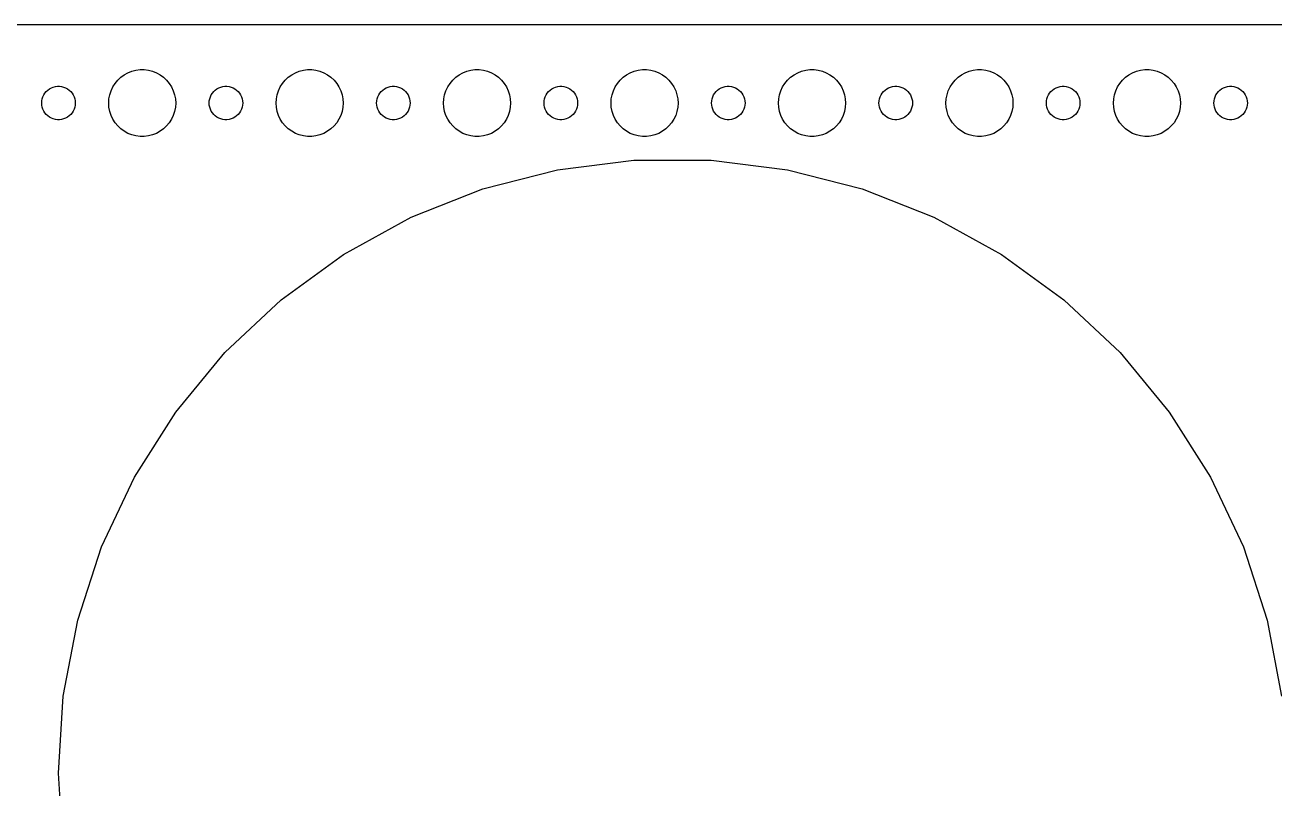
# Model space of a CAD drawing. Header units: metres. Extents: x -232 to 232, y -67 to 67.
# Drawn here: x -115.5 to -3.6, y -1.3 to 67 of the extents above; entities that cross this region are included whole.
import ezdxf

# ---------------------------------------------------------------- set-up
doc = ezdxf.new("R2010")
doc.units = ezdxf.units.M

msp = doc.modelspace()

# ---------------------------------------------------------------- linework, layer by layer
for p, q in [((227.314, 66.9901), (-227.314, 66.9901)), ((-106.607, 62.533), (-106.277, 62.7145)), ((-106.277, 62.7145), (-105.927, 62.8532)), ((-105.927, 62.8532), (-105.562, 62.9469)), ((-105.562, 62.9469), (-105.188, 62.9941)), ((-105.188, 62.9941), (-104.812, 62.9941)), ((-104.812, 62.9941), (-104.438, 62.9469)), ((-104.438, 62.9469), (-104.073, 62.8532)), ((-104.073, 62.8532), (-103.723, 62.7145)), ((-103.723, 62.7145), (-103.393, 62.533)), ((-91.6075, 62.533), (-91.2773, 62.7145)), ((-91.2773, 62.7145), (-90.927, 62.8532)), ((-90.927, 62.8532), (-90.5621, 62.9469)), ((-90.5621, 62.9469), (-90.1884, 62.9941)), ((-90.1884, 62.9941), (-89.8116, 62.9941)), ((-89.8116, 62.9941), (-89.4379, 62.9469)), ((-89.4379, 62.9469), (-89.073, 62.8532)), ((-89.073, 62.8532), (-88.7227, 62.7145)), ((-88.7227, 62.7145), (-88.3925, 62.533)), ((-76.6075, 62.533), (-76.2773, 62.7145)), ((-76.2773, 62.7145), (-75.927, 62.8532)), ((-75.927, 62.8532), (-75.5621, 62.9469)), ((-75.5621, 62.9469), (-75.1884, 62.9941)), ((-75.1884, 62.9941), (-74.8116, 62.9941)), ((-74.8116, 62.9941), (-74.4379, 62.9469)), ((-74.4379, 62.9469), (-74.073, 62.8532)), ((-74.073, 62.8532), (-73.7227, 62.7145)), ((-73.7227, 62.7145), (-73.3925, 62.533)), ((-61.6075, 62.533), (-61.2773, 62.7145)), ((-61.2773, 62.7145), (-60.927, 62.8532)), ((-60.927, 62.8532), (-60.5621, 62.9469)), ((-60.5621, 62.9469), (-60.1884, 62.9941)), ((-60.1884, 62.9941), (-59.8116, 62.9941)), ((-59.8116, 62.9941), (-59.4379, 62.9469)), ((-59.4379, 62.9469), (-59.0729, 62.8532)), ((-59.0729, 62.8532), (-58.7227, 62.7145)), ((-58.7227, 62.7145), (-58.3925, 62.533)), ((-46.6075, 62.533), (-46.2773, 62.7145)), ((-46.2773, 62.7145), (-45.927, 62.8532)), ((-45.927, 62.8532), (-45.5621, 62.9469)), ((-45.5621, 62.9469), (-45.1884, 62.9941)), ((-45.1884, 62.9941), (-44.8116, 62.9941)), ((-44.8116, 62.9941), (-44.4379, 62.9469)), ((-44.4379, 62.9469), (-44.0729, 62.8532)), ((-44.0729, 62.8532), (-43.7227, 62.7145)), ((-43.7227, 62.7145), (-43.3925, 62.533)), ((-31.6075, 62.533), (-31.2773, 62.7145)), ((-31.2773, 62.7145), (-30.927, 62.8532)), ((-30.927, 62.8532), (-30.5621, 62.9469)), ((-30.5621, 62.9469), (-30.1884, 62.9941)), ((-30.1884, 62.9941), (-29.8116, 62.9941)), ((-29.8116, 62.9941), (-29.4379, 62.9469)), ((-29.4379, 62.9469), (-29.0729, 62.8532)), ((-29.0729, 62.8532), (-28.7227, 62.7145)), ((-28.7227, 62.7145), (-28.3925, 62.533)), ((-16.6075, 62.533), (-16.2773, 62.7145)), ((-16.2773, 62.7145), (-15.927, 62.8532)), ((-15.927, 62.8532), (-15.5621, 62.9469)), ((-15.5621, 62.9469), (-15.1884, 62.9941)), ((-15.1884, 62.9941), (-14.8116, 62.9941)), ((-14.8116, 62.9941), (-14.4379, 62.9469)), ((-14.4379, 62.9469), (-14.0729, 62.8532)), ((-14.0729, 62.8532), (-13.7227, 62.7145)), ((-13.7227, 62.7145), (-13.3925, 62.533)), ((-107.629, 61.4453), (-107.427, 61.7634)), ((-107.427, 61.7634), (-107.187, 62.0536)), ((-107.187, 62.0536), (-106.912, 62.3115)), ((-106.912, 62.3115), (-106.607, 62.533)), ((-103.393, 62.533), (-103.088, 62.3115)), ((-103.088, 62.3115), (-102.813, 62.0536)), ((-102.813, 62.0536), (-102.573, 61.7634)), ((-102.573, 61.7634), (-102.371, 61.4453)), ((-92.6289, 61.4453), (-92.427, 61.7634)), ((-92.427, 61.7634), (-92.1869, 62.0536)), ((-92.1869, 62.0536), (-91.9123, 62.3115)), ((-91.9123, 62.3115), (-91.6075, 62.533)), ((-88.3925, 62.533), (-88.0877, 62.3115)), ((-88.0877, 62.3115), (-87.8131, 62.0536)), ((-87.8131, 62.0536), (-87.573, 61.7634)), ((-87.573, 61.7634), (-87.3711, 61.4453)), ((-77.6289, 61.4453), (-77.427, 61.7634)), ((-77.427, 61.7634), (-77.1869, 62.0536)), ((-77.1869, 62.0536), (-76.9123, 62.3115)), ((-76.9123, 62.3115), (-76.6075, 62.533)), ((-73.3925, 62.533), (-73.0877, 62.3115)), ((-73.0877, 62.3115), (-72.8131, 62.0536)), ((-72.8131, 62.0536), (-72.573, 61.7634)), ((-72.573, 61.7634), (-72.3711, 61.4453)), ((-62.6289, 61.4453), (-62.427, 61.7634)), ((-62.427, 61.7634), (-62.1869, 62.0536)), ((-62.1869, 62.0536), (-61.9123, 62.3115)), ((-61.9123, 62.3115), (-61.6075, 62.533)), ((-58.3925, 62.533), (-58.0877, 62.3115)), ((-58.0877, 62.3115), (-57.8131, 62.0536)), ((-57.8131, 62.0536), (-57.5729, 61.7634)), ((-57.5729, 61.7634), (-57.3711, 61.4453)), ((-47.6289, 61.4453), (-47.427, 61.7634)), ((-47.427, 61.7634), (-47.1869, 62.0536)), ((-47.1869, 62.0536), (-46.9123, 62.3115)), ((-46.9123, 62.3115), (-46.6075, 62.533)), ((-43.3925, 62.533), (-43.0877, 62.3115)), ((-43.0877, 62.3115), (-42.8131, 62.0536)), ((-42.8131, 62.0536), (-42.5729, 61.7634)), ((-42.5729, 61.7634), (-42.3711, 61.4453)), ((-32.6289, 61.4453), (-32.427, 61.7634)), ((-32.427, 61.7634), (-32.1869, 62.0536)), ((-32.1869, 62.0536), (-31.9123, 62.3115)), ((-31.9123, 62.3115), (-31.6075, 62.533)), ((-28.3925, 62.533), (-28.0877, 62.3115)), ((-28.0877, 62.3115), (-27.8131, 62.0536)), ((-27.8131, 62.0536), (-27.5729, 61.7634)), ((-27.5729, 61.7634), (-27.3711, 61.4453)), ((-17.6289, 61.4453), (-17.427, 61.7634)), ((-17.427, 61.7634), (-17.1869, 62.0536)), ((-17.1869, 62.0536), (-16.9123, 62.3115)), ((-16.9123, 62.3115), (-16.6075, 62.533)), ((-13.3925, 62.533), (-13.0877, 62.3115)), ((-13.0877, 62.3115), (-12.8131, 62.0536)), ((-12.8131, 62.0536), (-12.5729, 61.7634)), ((-12.5729, 61.7634), (-12.3711, 61.4453)), ((-113.953, 60.373), (-113.895, 60.5522)), ((-113.895, 60.5522), (-113.814, 60.7226)), ((-113.814, 60.7226), (-113.714, 60.8817)), ((-113.714, 60.8817), (-113.593, 61.0268)), ((-113.593, 61.0268), (-113.456, 61.1558)), ((-113.456, 61.1558), (-113.304, 61.2665)), ((-113.304, 61.2665), (-113.139, 61.3572)), ((-113.139, 61.3572), (-112.964, 61.4266)), ((-112.964, 61.4266), (-112.781, 61.4734)), ((-112.781, 61.4734), (-112.594, 61.497)), ((-112.594, 61.497), (-112.406, 61.497)), ((-112.406, 61.497), (-112.219, 61.4734)), ((-112.219, 61.4734), (-112.036, 61.4266)), ((-112.036, 61.4266), (-111.861, 61.3572)), ((-111.861, 61.3572), (-111.696, 61.2665)), ((-111.696, 61.2665), (-111.544, 61.1558)), ((-111.544, 61.1558), (-111.407, 61.0268)), ((-111.407, 61.0268), (-111.286, 60.8817)), ((-111.286, 60.8817), (-111.186, 60.7226)), ((-111.186, 60.7226), (-111.105, 60.5522)), ((-111.105, 60.5522), (-111.047, 60.373)), ((-107.976, 60.376), (-107.906, 60.7461)), ((-107.906, 60.7461), (-107.789, 61.1044)), ((-107.789, 61.1044), (-107.629, 61.4453)), ((-102.371, 61.4453), (-102.211, 61.1044)), ((-102.211, 61.1044), (-102.094, 60.7461)), ((-102.094, 60.7461), (-102.024, 60.376)), ((-98.9529, 60.373), (-98.8947, 60.5522)), ((-98.8947, 60.5522), (-98.8145, 60.7226)), ((-98.8145, 60.7226), (-98.7135, 60.8817)), ((-98.7135, 60.8817), (-98.5934, 61.0268)), ((-98.5934, 61.0268), (-98.4561, 61.1558)), ((-98.4561, 61.1558), (-98.3037, 61.2665)), ((-98.3037, 61.2665), (-98.1387, 61.3572)), ((-98.1387, 61.3572), (-97.9635, 61.4266)), ((-97.9635, 61.4266), (-97.7811, 61.4734)), ((-97.7811, 61.4734), (-97.5942, 61.497)), ((-97.5942, 61.497), (-97.4058, 61.497)), ((-97.4058, 61.497), (-97.2189, 61.4734)), ((-97.2189, 61.4734), (-97.0365, 61.4266)), ((-97.0365, 61.4266), (-96.8613, 61.3572)), ((-96.8613, 61.3572), (-96.6963, 61.2665)), ((-96.6963, 61.2665), (-96.5439, 61.1558)), ((-96.5439, 61.1558), (-96.4065, 61.0268)), ((-96.4065, 61.0268), (-96.2865, 60.8817)), ((-96.2865, 60.8817), (-96.1855, 60.7226)), ((-96.1855, 60.7226), (-96.1053, 60.5522)), ((-96.1053, 60.5522), (-96.0471, 60.373)), ((-92.9763, 60.376), (-92.9057, 60.7461)), ((-92.9057, 60.7461), (-92.7893, 61.1044)), ((-92.7893, 61.1044), (-92.6289, 61.4453)), ((-87.3711, 61.4453), (-87.2107, 61.1044)), ((-87.2107, 61.1044), (-87.0943, 60.7461)), ((-87.0943, 60.7461), (-87.0237, 60.376)), ((-83.9529, 60.373), (-83.8947, 60.5522)), ((-83.8947, 60.5522), (-83.8145, 60.7226)), ((-83.8145, 60.7226), (-83.7135, 60.8817)), ((-83.7135, 60.8817), (-83.5934, 61.0268)), ((-83.5934, 61.0268), (-83.4561, 61.1558)), ((-83.4561, 61.1558), (-83.3037, 61.2665)), ((-83.3037, 61.2665), (-83.1387, 61.3572)), ((-83.1387, 61.3572), (-82.9635, 61.4266)), ((-82.9635, 61.4266), (-82.7811, 61.4734)), ((-82.7811, 61.4734), (-82.5942, 61.497)), ((-82.5942, 61.497), (-82.4058, 61.497)), ((-82.4058, 61.497), (-82.2189, 61.4734)), ((-82.2189, 61.4734), (-82.0365, 61.4266)), ((-82.0365, 61.4266), (-81.8613, 61.3572)), ((-81.8613, 61.3572), (-81.6963, 61.2665)), ((-81.6963, 61.2665), (-81.5439, 61.1558)), ((-81.5439, 61.1558), (-81.4065, 61.0268)), ((-81.4065, 61.0268), (-81.2865, 60.8817)), ((-81.2865, 60.8817), (-81.1855, 60.7226)), ((-81.1855, 60.7226), (-81.1053, 60.5522)), ((-81.1053, 60.5522), (-81.0471, 60.373)), ((-77.9763, 60.376), (-77.9057, 60.7461)), ((-77.9057, 60.7461), (-77.7893, 61.1044)), ((-77.7893, 61.1044), (-77.6289, 61.4453)), ((-72.3711, 61.4453), (-72.2107, 61.1044)), ((-72.2107, 61.1044), (-72.0943, 60.7461)), ((-72.0943, 60.7461), (-72.0237, 60.376)), ((-68.9529, 60.373), (-68.8947, 60.5522)), ((-68.8947, 60.5522), (-68.8145, 60.7226)), ((-68.8145, 60.7226), (-68.7135, 60.8817)), ((-68.7135, 60.8817), (-68.5934, 61.0268)), ((-68.5934, 61.0268), (-68.4561, 61.1558)), ((-68.4561, 61.1558), (-68.3037, 61.2665)), ((-68.3037, 61.2665), (-68.1387, 61.3572)), ((-68.1387, 61.3572), (-67.9635, 61.4266)), ((-67.9635, 61.4266), (-67.7811, 61.4734)), ((-67.7811, 61.4734), (-67.5942, 61.497)), ((-67.5942, 61.497), (-67.4058, 61.497)), ((-67.4058, 61.497), (-67.2189, 61.4734)), ((-67.2189, 61.4734), (-67.0365, 61.4266)), ((-67.0365, 61.4266), (-66.8613, 61.3572)), ((-66.8613, 61.3572), (-66.6963, 61.2665)), ((-66.6963, 61.2665), (-66.5439, 61.1558)), ((-66.5439, 61.1558), (-66.4065, 61.0268)), ((-66.4065, 61.0268), (-66.2865, 60.8817)), ((-66.2865, 60.8817), (-66.1855, 60.7226)), ((-66.1855, 60.7226), (-66.1053, 60.5522)), ((-66.1053, 60.5522), (-66.0471, 60.373)), ((-62.9763, 60.376), (-62.9057, 60.7461)), ((-62.9057, 60.7461), (-62.7893, 61.1044)), ((-62.7893, 61.1044), (-62.6289, 61.4453)), ((-57.3711, 61.4453), (-57.2107, 61.1044)), ((-57.2107, 61.1044), (-57.0942, 60.7461)), ((-57.0942, 60.7461), (-57.0237, 60.376)), ((-53.9529, 60.373), (-53.8947, 60.5522)), ((-53.8947, 60.5522), (-53.8145, 60.7226)), ((-53.8145, 60.7226), (-53.7135, 60.8817)), ((-53.7135, 60.8817), (-53.5934, 61.0268)), ((-53.5934, 61.0268), (-53.4561, 61.1558)), ((-53.4561, 61.1558), (-53.3037, 61.2665)), ((-53.3037, 61.2665), (-53.1387, 61.3572)), ((-53.1387, 61.3572), (-52.9635, 61.4266)), ((-52.9635, 61.4266), (-52.7811, 61.4734)), ((-52.7811, 61.4734), (-52.5942, 61.497)), ((-52.5942, 61.497), (-52.4058, 61.497)), ((-52.4058, 61.497), (-52.2189, 61.4734)), ((-52.2189, 61.4734), (-52.0365, 61.4266)), ((-52.0365, 61.4266), (-51.8613, 61.3572)), ((-51.8613, 61.3572), (-51.6963, 61.2665)), ((-51.6963, 61.2665), (-51.5439, 61.1558)), ((-51.5439, 61.1558), (-51.4065, 61.0268)), ((-51.4065, 61.0268), (-51.2865, 60.8817)), ((-51.2865, 60.8817), (-51.1855, 60.7226)), ((-51.1855, 60.7226), (-51.1053, 60.5522)), ((-51.1053, 60.5522), (-51.0471, 60.373)), ((-47.9763, 60.376), (-47.9057, 60.7461)), ((-47.9057, 60.7461), (-47.7893, 61.1044)), ((-47.7893, 61.1044), (-47.6289, 61.4453)), ((-42.3711, 61.4453), (-42.2107, 61.1044)), ((-42.2107, 61.1044), (-42.0942, 60.7461)), ((-42.0942, 60.7461), (-42.0237, 60.376)), ((-38.9529, 60.373), (-38.8947, 60.5522)), ((-38.8947, 60.5522), (-38.8145, 60.7226)), ((-38.8145, 60.7226), (-38.7135, 60.8817)), ((-38.7135, 60.8817), (-38.5934, 61.0268)), ((-38.5934, 61.0268), (-38.4561, 61.1558)), ((-38.4561, 61.1558), (-38.3037, 61.2665)), ((-38.3037, 61.2665), (-38.1387, 61.3572)), ((-38.1387, 61.3572), (-37.9635, 61.4266)), ((-37.9635, 61.4266), (-37.7811, 61.4734)), ((-37.7811, 61.4734), (-37.5942, 61.497)), ((-37.5942, 61.497), (-37.4058, 61.497)), ((-37.4058, 61.497), (-37.2189, 61.4734)), ((-37.2189, 61.4734), (-37.0365, 61.4266)), ((-37.0365, 61.4266), (-36.8613, 61.3572)), ((-36.8613, 61.3572), (-36.6963, 61.2665)), ((-36.6963, 61.2665), (-36.5439, 61.1558)), ((-36.5439, 61.1558), (-36.4065, 61.0268)), ((-36.4065, 61.0268), (-36.2865, 60.8817)), ((-36.2865, 60.8817), (-36.1855, 60.7226)), ((-36.1855, 60.7226), (-36.1053, 60.5522)), ((-36.1053, 60.5522), (-36.0471, 60.373)), ((-32.9763, 60.376), (-32.9057, 60.7461)), ((-32.9057, 60.7461), (-32.7893, 61.1044)), ((-32.7893, 61.1044), (-32.6289, 61.4453)), ((-27.3711, 61.4453), (-27.2107, 61.1044)), ((-27.2107, 61.1044), (-27.0942, 60.7461)), ((-27.0942, 60.7461), (-27.0237, 60.376)), ((-23.9529, 60.373), (-23.8947, 60.5522)), ((-23.8947, 60.5522), (-23.8145, 60.7226)), ((-23.8145, 60.7226), (-23.7135, 60.8817)), ((-23.7135, 60.8817), (-23.5934, 61.0268)), ((-23.5934, 61.0268), (-23.4561, 61.1558)), ((-23.4561, 61.1558), (-23.3037, 61.2665)), ((-23.3037, 61.2665), (-23.1387, 61.3572)), ((-23.1387, 61.3572), (-22.9635, 61.4266)), ((-22.9635, 61.4266), (-22.7811, 61.4734)), ((-22.7811, 61.4734), (-22.5942, 61.497)), ((-22.5942, 61.497), (-22.4058, 61.497)), ((-22.4058, 61.497), (-22.2189, 61.4734)), ((-22.2189, 61.4734), (-22.0365, 61.4266)), ((-22.0365, 61.4266), (-21.8613, 61.3572)), ((-21.8613, 61.3572), (-21.6963, 61.2665)), ((-21.6963, 61.2665), (-21.5439, 61.1558)), ((-21.5439, 61.1558), (-21.4065, 61.0268)), ((-21.4065, 61.0268), (-21.2865, 60.8817)), ((-21.2865, 60.8817), (-21.1855, 60.7226)), ((-21.1855, 60.7226), (-21.1053, 60.5522)), ((-21.1053, 60.5522), (-21.0471, 60.373)), ((-17.9763, 60.376), (-17.9057, 60.7461)), ((-17.9057, 60.7461), (-17.7893, 61.1044)), ((-17.7893, 61.1044), (-17.6289, 61.4453)), ((-12.3711, 61.4453), (-12.2107, 61.1044)), ((-12.2107, 61.1044), (-12.0942, 60.7461)), ((-12.0942, 60.7461), (-12.0237, 60.376)), ((-8.95287, 60.373), (-8.89465, 60.5522)), ((-8.89465, 60.5522), (-8.81445, 60.7226)), ((-8.81445, 60.7226), (-8.71352, 60.8817)), ((-8.71352, 60.8817), (-8.59344, 61.0268)), ((-8.59344, 61.0268), (-8.45613, 61.1558)), ((-8.45613, 61.1558), (-8.30373, 61.2665)), ((-8.30373, 61.2665), (-8.13866, 61.3572)), ((-8.13866, 61.3572), (-7.96352, 61.4266)), ((-7.96352, 61.4266), (-7.78107, 61.4734)), ((-7.78107, 61.4734), (-7.59418, 61.497)), ((-7.59418, 61.497), (-7.40581, 61.497)), ((-7.40581, 61.497), (-7.21892, 61.4734)), ((-7.21892, 61.4734), (-7.03647, 61.4266)), ((-7.03647, 61.4266), (-6.86133, 61.3572)), ((-6.86133, 61.3572), (-6.69626, 61.2665)), ((-6.69626, 61.2665), (-6.54385, 61.1558)), ((-6.54385, 61.1558), (-6.40654, 61.0268)), ((-6.40654, 61.0268), (-6.28647, 60.8817)), ((-6.28647, 60.8817), (-6.18553, 60.7226)), ((-6.18553, 60.7226), (-6.10533, 60.5522)), ((-6.10533, 60.5522), (-6.04712, 60.373)), ((-114, 60), (-113.988, 60.188)), ((-113.988, 59.812), (-114, 60)), ((-113.988, 60.188), (-113.953, 60.373)), ((-113.953, 59.627), (-113.988, 59.812)), ((-113.895, 59.4478), (-113.953, 59.627)), ((-113.814, 59.2774), (-113.895, 59.4478)), ((-111.105, 59.4478), (-111.186, 59.2774)), ((-111.047, 59.627), (-111.105, 59.4478)), ((-111.047, 60.373), (-111.012, 60.188)), ((-111.012, 59.812), (-111.047, 59.627)), ((-111.012, 60.188), (-111, 60)), ((-111, 60), (-111.012, 59.812)), ((-108, 60), (-107.976, 60.376)), ((-107.976, 59.624), (-108, 60)), ((-107.906, 59.2539), (-107.976, 59.624)), ((-102.024, 59.624), (-102.094, 59.2539)), ((-102.024, 60.376), (-102, 60)), ((-102, 60), (-102.024, 59.624)), ((-99, 60), (-98.9882, 60.188)), ((-98.9882, 59.812), (-99, 60)), ((-98.9882, 60.188), (-98.9529, 60.373)), ((-98.9529, 59.627), (-98.9882, 59.812)), ((-98.8947, 59.4478), (-98.9529, 59.627)), ((-98.8145, 59.2774), (-98.8947, 59.4478)), ((-96.1053, 59.4478), (-96.1855, 59.2774)), ((-96.0471, 59.627), (-96.1053, 59.4478)), ((-96.0471, 60.373), (-96.0118, 60.188)), ((-96.0118, 59.812), (-96.0471, 59.627)), ((-96.0118, 60.188), (-96, 60)), ((-96, 60), (-96.0118, 59.812)), ((-93, 60), (-92.9763, 60.376)), ((-92.9763, 59.624), (-93, 60)), ((-92.9057, 59.2539), (-92.9763, 59.624)), ((-87.0237, 59.624), (-87.0943, 59.2539)), ((-87.0237, 60.376), (-87, 60)), ((-87, 60), (-87.0237, 59.624)), ((-84, 60), (-83.9882, 60.188)), ((-83.9882, 59.812), (-84, 60)), ((-83.9882, 60.188), (-83.9529, 60.373)), ((-83.9529, 59.627), (-83.9882, 59.812)), ((-83.8947, 59.4478), (-83.9529, 59.627)), ((-83.8145, 59.2774), (-83.8947, 59.4478)), ((-81.1053, 59.4478), (-81.1855, 59.2774)), ((-81.0471, 59.627), (-81.1053, 59.4478)), ((-81.0471, 60.373), (-81.0118, 60.188)), ((-81.0118, 59.812), (-81.0471, 59.627)), ((-81.0118, 60.188), (-81, 60)), ((-81, 60), (-81.0118, 59.812)), ((-78, 60), (-77.9763, 60.376)), ((-77.9763, 59.624), (-78, 60)), ((-77.9057, 59.2539), (-77.9763, 59.624)), ((-72.0237, 59.624), (-72.0943, 59.2539)), ((-72.0237, 60.376), (-72, 60)), ((-72, 60), (-72.0237, 59.624)), ((-69, 60), (-68.9882, 60.188)), ((-68.9882, 59.812), (-69, 60)), ((-68.9882, 60.188), (-68.9529, 60.373)), ((-68.9529, 59.627), (-68.9882, 59.812)), ((-68.8947, 59.4478), (-68.9529, 59.627)), ((-68.8145, 59.2774), (-68.8947, 59.4478)), ((-66.1053, 59.4478), (-66.1855, 59.2774)), ((-66.0471, 59.627), (-66.1053, 59.4478)), ((-66.0471, 60.373), (-66.0118, 60.188)), ((-66.0118, 59.812), (-66.0471, 59.627)), ((-66.0118, 60.188), (-66, 60)), ((-66, 60), (-66.0118, 59.812)), ((-63, 60), (-62.9763, 60.376)), ((-62.9763, 59.624), (-63, 60)), ((-62.9057, 59.2539), (-62.9763, 59.624)), ((-57.0237, 59.624), (-57.0942, 59.2539)), ((-57.0237, 60.376), (-57, 60)), ((-57, 60), (-57.0237, 59.624)), ((-54, 60), (-53.9882, 60.188)), ((-53.9882, 59.812), (-54, 60)), ((-53.9882, 60.188), (-53.9529, 60.373)), ((-53.9529, 59.627), (-53.9882, 59.812)), ((-53.8947, 59.4478), (-53.9529, 59.627)), ((-53.8145, 59.2774), (-53.8947, 59.4478)), ((-51.1053, 59.4478), (-51.1855, 59.2774)), ((-51.0471, 59.627), (-51.1053, 59.4478)), ((-51.0471, 60.373), (-51.0118, 60.188)), ((-51.0118, 59.812), (-51.0471, 59.627)), ((-51.0118, 60.188), (-51, 60)), ((-51, 60), (-51.0118, 59.812)), ((-48, 60), (-47.9763, 60.376)), ((-47.9763, 59.624), (-48, 60)), ((-47.9057, 59.2539), (-47.9763, 59.624)), ((-42.0237, 59.624), (-42.0942, 59.2539)), ((-42.0237, 60.376), (-42, 60)), ((-42, 60), (-42.0237, 59.624)), ((-39, 60), (-38.9882, 60.188)), ((-38.9882, 59.812), (-39, 60)), ((-38.9882, 60.188), (-38.9529, 60.373)), ((-38.9529, 59.627), (-38.9882, 59.812)), ((-38.8947, 59.4478), (-38.9529, 59.627)), ((-38.8145, 59.2774), (-38.8947, 59.4478)), ((-36.1053, 59.4478), (-36.1855, 59.2774)), ((-36.0471, 59.627), (-36.1053, 59.4478)), ((-36.0471, 60.373), (-36.0118, 60.188)), ((-36.0118, 59.812), (-36.0471, 59.627)), ((-36.0118, 60.188), (-36, 60)), ((-36, 60), (-36.0118, 59.812)), ((-33, 60), (-32.9763, 60.376)), ((-32.9763, 59.624), (-33, 60)), ((-32.9057, 59.2539), (-32.9763, 59.624)), ((-27.0237, 59.624), (-27.0942, 59.2539)), ((-27.0237, 60.376), (-27, 60)), ((-27, 60), (-27.0237, 59.624)), ((-24, 60), (-23.9882, 60.188)), ((-23.9882, 59.812), (-24, 60)), ((-23.9882, 60.188), (-23.9529, 60.373)), ((-23.9529, 59.627), (-23.9882, 59.812)), ((-23.8947, 59.4478), (-23.9529, 59.627)), ((-23.8145, 59.2774), (-23.8947, 59.4478)), ((-21.1053, 59.4478), (-21.1855, 59.2774)), ((-21.0471, 59.627), (-21.1053, 59.4478)), ((-21.0471, 60.373), (-21.0118, 60.188)), ((-21.0118, 59.812), (-21.0471, 59.627)), ((-21.0118, 60.188), (-21, 60)), ((-21, 60), (-21.0118, 59.812)), ((-18, 60), (-17.9763, 60.376)), ((-17.9763, 59.624), (-18, 60)), ((-17.9057, 59.2539), (-17.9763, 59.624)), ((-12.0237, 59.624), (-12.0942, 59.2539)), ((-12.0237, 60.376), (-12, 60)), ((-12, 60), (-12.0237, 59.624)), ((-9, 60), (-8.98816, 60.188)), ((-8.98816, 59.812), (-9, 60)), ((-8.98816, 60.188), (-8.95287, 60.373)), ((-8.95287, 59.627), (-8.98816, 59.812)), ((-8.89465, 59.4478), (-8.95287, 59.627)), ((-8.81445, 59.2774), (-8.89465, 59.4478)), ((-6.10533, 59.4478), (-6.18553, 59.2774)), ((-6.04712, 59.627), (-6.10533, 59.4478)), ((-6.04712, 60.373), (-6.01183, 60.188)), ((-6.01183, 59.812), (-6.04712, 59.627)), ((-6.01183, 60.188), (-6, 60)), ((-6, 60), (-6.01183, 59.812)), ((-113.714, 59.1183), (-113.814, 59.2774)), ((-113.593, 58.9732), (-113.714, 59.1183)), ((-113.456, 58.8442), (-113.593, 58.9732)), ((-113.304, 58.7335), (-113.456, 58.8442)), ((-113.139, 58.6428), (-113.304, 58.7335)), ((-112.964, 58.5734), (-113.139, 58.6428)), ((-112.781, 58.5266), (-112.964, 58.5734)), ((-112.594, 58.503), (-112.781, 58.5266)), ((-112.406, 58.503), (-112.594, 58.503)), ((-112.219, 58.5266), (-112.406, 58.503)), ((-112.036, 58.5734), (-112.219, 58.5266)), ((-111.861, 58.6428), (-112.036, 58.5734)), ((-111.696, 58.7335), (-111.861, 58.6428)), ((-111.544, 58.8442), (-111.696, 58.7335)), ((-111.407, 58.9732), (-111.544, 58.8442)), ((-111.286, 59.1183), (-111.407, 58.9732)), ((-111.186, 59.2774), (-111.286, 59.1183)), ((-107.789, 58.8956), (-107.906, 59.2539)), ((-107.629, 58.5547), (-107.789, 58.8956)), ((-107.427, 58.2366), (-107.629, 58.5547)), ((-107.187, 57.9464), (-107.427, 58.2366)), ((-102.573, 58.2366), (-102.813, 57.9464)), ((-102.371, 58.5547), (-102.573, 58.2366)), ((-102.211, 58.8956), (-102.371, 58.5547)), ((-102.094, 59.2539), (-102.211, 58.8956)), ((-98.7135, 59.1183), (-98.8145, 59.2774)), ((-98.5934, 58.9732), (-98.7135, 59.1183)), ((-98.4561, 58.8442), (-98.5934, 58.9732)), ((-98.3037, 58.7335), (-98.4561, 58.8442)), ((-98.1387, 58.6428), (-98.3037, 58.7335)), ((-97.9635, 58.5734), (-98.1387, 58.6428)), ((-97.7811, 58.5266), (-97.9635, 58.5734)), ((-97.5942, 58.503), (-97.7811, 58.5266)), ((-97.4058, 58.503), (-97.5942, 58.503)), ((-97.2189, 58.5266), (-97.4058, 58.503)), ((-97.0365, 58.5734), (-97.2189, 58.5266)), ((-96.8613, 58.6428), (-97.0365, 58.5734)), ((-96.6963, 58.7335), (-96.8613, 58.6428)), ((-96.5439, 58.8442), (-96.6963, 58.7335)), ((-96.4065, 58.9732), (-96.5439, 58.8442)), ((-96.2865, 59.1183), (-96.4065, 58.9732)), ((-96.1855, 59.2774), (-96.2865, 59.1183)), ((-92.7893, 58.8956), (-92.9057, 59.2539)), ((-92.6289, 58.5547), (-92.7893, 58.8956)), ((-92.427, 58.2366), (-92.6289, 58.5547)), ((-92.1869, 57.9464), (-92.427, 58.2366)), ((-87.573, 58.2366), (-87.8131, 57.9464)), ((-87.3711, 58.5547), (-87.573, 58.2366)), ((-87.2107, 58.8956), (-87.3711, 58.5547)), ((-87.0943, 59.2539), (-87.2107, 58.8956)), ((-83.7135, 59.1183), (-83.8145, 59.2774)), ((-83.5934, 58.9732), (-83.7135, 59.1183)), ((-83.4561, 58.8442), (-83.5934, 58.9732)), ((-83.3037, 58.7335), (-83.4561, 58.8442)), ((-83.1387, 58.6428), (-83.3037, 58.7335)), ((-82.9635, 58.5734), (-83.1387, 58.6428)), ((-82.7811, 58.5266), (-82.9635, 58.5734)), ((-82.5942, 58.503), (-82.7811, 58.5266)), ((-82.4058, 58.503), (-82.5942, 58.503)), ((-82.2189, 58.5266), (-82.4058, 58.503)), ((-82.0365, 58.5734), (-82.2189, 58.5266)), ((-81.8613, 58.6428), (-82.0365, 58.5734)), ((-81.6963, 58.7335), (-81.8613, 58.6428)), ((-81.5439, 58.8442), (-81.6963, 58.7335)), ((-81.4065, 58.9732), (-81.5439, 58.8442)), ((-81.2865, 59.1183), (-81.4065, 58.9732)), ((-81.1855, 59.2774), (-81.2865, 59.1183)), ((-77.7893, 58.8956), (-77.9057, 59.2539)), ((-77.6289, 58.5547), (-77.7893, 58.8956)), ((-77.427, 58.2366), (-77.6289, 58.5547)), ((-77.1869, 57.9464), (-77.427, 58.2366)), ((-72.573, 58.2366), (-72.8131, 57.9464)), ((-72.3711, 58.5547), (-72.573, 58.2366)), ((-72.2107, 58.8956), (-72.3711, 58.5547)), ((-72.0943, 59.2539), (-72.2107, 58.8956)), ((-68.7135, 59.1183), (-68.8145, 59.2774)), ((-68.5934, 58.9732), (-68.7135, 59.1183)), ((-68.4561, 58.8442), (-68.5934, 58.9732)), ((-68.3037, 58.7335), (-68.4561, 58.8442)), ((-68.1387, 58.6428), (-68.3037, 58.7335)), ((-67.9635, 58.5734), (-68.1387, 58.6428)), ((-67.7811, 58.5266), (-67.9635, 58.5734)), ((-67.5942, 58.503), (-67.7811, 58.5266)), ((-67.4058, 58.503), (-67.5942, 58.503)), ((-67.2189, 58.5266), (-67.4058, 58.503)), ((-67.0365, 58.5734), (-67.2189, 58.5266)), ((-66.8613, 58.6428), (-67.0365, 58.5734)), ((-66.6963, 58.7335), (-66.8613, 58.6428)), ((-66.5439, 58.8442), (-66.6963, 58.7335)), ((-66.4065, 58.9732), (-66.5439, 58.8442)), ((-66.2865, 59.1183), (-66.4065, 58.9732)), ((-66.1855, 59.2774), (-66.2865, 59.1183)), ((-62.7893, 58.8956), (-62.9057, 59.2539)), ((-62.6289, 58.5547), (-62.7893, 58.8956)), ((-62.427, 58.2366), (-62.6289, 58.5547)), ((-62.1869, 57.9464), (-62.427, 58.2366)), ((-57.5729, 58.2366), (-57.8131, 57.9464)), ((-57.3711, 58.5547), (-57.5729, 58.2366)), ((-57.2107, 58.8956), (-57.3711, 58.5547)), ((-57.0942, 59.2539), (-57.2107, 58.8956)), ((-53.7135, 59.1183), (-53.8145, 59.2774)), ((-53.5934, 58.9732), (-53.7135, 59.1183)), ((-53.4561, 58.8442), (-53.5934, 58.9732)), ((-53.3037, 58.7335), (-53.4561, 58.8442)), ((-53.1387, 58.6428), (-53.3037, 58.7335)), ((-52.9635, 58.5734), (-53.1387, 58.6428)), ((-52.7811, 58.5266), (-52.9635, 58.5734)), ((-52.5942, 58.503), (-52.7811, 58.5266)), ((-52.4058, 58.503), (-52.5942, 58.503)), ((-52.2189, 58.5266), (-52.4058, 58.503)), ((-52.0365, 58.5734), (-52.2189, 58.5266)), ((-51.8613, 58.6428), (-52.0365, 58.5734)), ((-51.6963, 58.7335), (-51.8613, 58.6428)), ((-51.5439, 58.8442), (-51.6963, 58.7335)), ((-51.4065, 58.9732), (-51.5439, 58.8442)), ((-51.2865, 59.1183), (-51.4065, 58.9732)), ((-51.1855, 59.2774), (-51.2865, 59.1183)), ((-47.7893, 58.8956), (-47.9057, 59.2539)), ((-47.6289, 58.5547), (-47.7893, 58.8956)), ((-47.427, 58.2366), (-47.6289, 58.5547)), ((-47.1869, 57.9464), (-47.427, 58.2366)), ((-42.5729, 58.2366), (-42.8131, 57.9464)), ((-42.3711, 58.5547), (-42.5729, 58.2366)), ((-42.2107, 58.8956), (-42.3711, 58.5547)), ((-42.0942, 59.2539), (-42.2107, 58.8956)), ((-38.7135, 59.1183), (-38.8145, 59.2774)), ((-38.5934, 58.9732), (-38.7135, 59.1183)), ((-38.4561, 58.8442), (-38.5934, 58.9732)), ((-38.3037, 58.7335), (-38.4561, 58.8442)), ((-38.1387, 58.6428), (-38.3037, 58.7335)), ((-37.9635, 58.5734), (-38.1387, 58.6428)), ((-37.7811, 58.5266), (-37.9635, 58.5734)), ((-37.5942, 58.503), (-37.7811, 58.5266)), ((-37.4058, 58.503), (-37.5942, 58.503)), ((-37.2189, 58.5266), (-37.4058, 58.503)), ((-37.0365, 58.5734), (-37.2189, 58.5266)), ((-36.8613, 58.6428), (-37.0365, 58.5734)), ((-36.6963, 58.7335), (-36.8613, 58.6428)), ((-36.5439, 58.8442), (-36.6963, 58.7335)), ((-36.4065, 58.9732), (-36.5439, 58.8442)), ((-36.2865, 59.1183), (-36.4065, 58.9732)), ((-36.1855, 59.2774), (-36.2865, 59.1183)), ((-32.7893, 58.8956), (-32.9057, 59.2539)), ((-32.6289, 58.5547), (-32.7893, 58.8956)), ((-32.427, 58.2366), (-32.6289, 58.5547)), ((-32.1869, 57.9464), (-32.427, 58.2366)), ((-27.5729, 58.2366), (-27.8131, 57.9464)), ((-27.3711, 58.5547), (-27.5729, 58.2366)), ((-27.2107, 58.8956), (-27.3711, 58.5547)), ((-27.0942, 59.2539), (-27.2107, 58.8956)), ((-23.7135, 59.1183), (-23.8145, 59.2774)), ((-23.5934, 58.9732), (-23.7135, 59.1183)), ((-23.4561, 58.8442), (-23.5934, 58.9732)), ((-23.3037, 58.7335), (-23.4561, 58.8442)), ((-23.1387, 58.6428), (-23.3037, 58.7335)), ((-22.9635, 58.5734), (-23.1387, 58.6428)), ((-22.7811, 58.5266), (-22.9635, 58.5734)), ((-22.5942, 58.503), (-22.7811, 58.5266)), ((-22.4058, 58.503), (-22.5942, 58.503)), ((-22.2189, 58.5266), (-22.4058, 58.503)), ((-22.0365, 58.5734), (-22.2189, 58.5266)), ((-21.8613, 58.6428), (-22.0365, 58.5734)), ((-21.6963, 58.7335), (-21.8613, 58.6428)), ((-21.5439, 58.8442), (-21.6963, 58.7335)), ((-21.4065, 58.9732), (-21.5439, 58.8442)), ((-21.2865, 59.1183), (-21.4065, 58.9732)), ((-21.1855, 59.2774), (-21.2865, 59.1183)), ((-17.7893, 58.8956), (-17.9057, 59.2539)), ((-17.6289, 58.5547), (-17.7893, 58.8956)), ((-17.427, 58.2366), (-17.6289, 58.5547)), ((-17.1869, 57.9464), (-17.427, 58.2366)), ((-12.5729, 58.2366), (-12.8131, 57.9464)), ((-12.3711, 58.5547), (-12.5729, 58.2366)), ((-12.2107, 58.8956), (-12.3711, 58.5547)), ((-12.0942, 59.2539), (-12.2107, 58.8956)), ((-8.71352, 59.1183), (-8.81445, 59.2774)), ((-8.59344, 58.9732), (-8.71352, 59.1183)), ((-8.45613, 58.8442), (-8.59344, 58.9732)), ((-8.30373, 58.7335), (-8.45613, 58.8442)), ((-8.13866, 58.6428), (-8.30373, 58.7335)), ((-7.96352, 58.5734), (-8.13866, 58.6428)), ((-7.78107, 58.5266), (-7.96352, 58.5734)), ((-7.59418, 58.503), (-7.78107, 58.5266)), ((-7.40581, 58.503), (-7.59418, 58.503)), ((-7.21892, 58.5266), (-7.40581, 58.503)), ((-7.03647, 58.5734), (-7.21892, 58.5266)), ((-6.86133, 58.6428), (-7.03647, 58.5734)), ((-6.69626, 58.7335), (-6.86133, 58.6428)), ((-6.54385, 58.8442), (-6.69626, 58.7335)), ((-6.40654, 58.9732), (-6.54385, 58.8442)), ((-6.28647, 59.1183), (-6.40654, 58.9732)), ((-6.18553, 59.2774), (-6.28647, 59.1183)), ((-106.912, 57.6885), (-107.187, 57.9464)), ((-106.607, 57.467), (-106.912, 57.6885)), ((-106.277, 57.2855), (-106.607, 57.467)), ((-105.927, 57.1468), (-106.277, 57.2855)), ((-105.562, 57.0531), (-105.927, 57.1468)), ((-104.073, 57.1468), (-104.438, 57.0531)), ((-103.723, 57.2855), (-104.073, 57.1468)), ((-103.393, 57.467), (-103.723, 57.2855)), ((-103.088, 57.6885), (-103.393, 57.467)), ((-102.813, 57.9464), (-103.088, 57.6885)), ((-91.9123, 57.6885), (-92.1869, 57.9464)), ((-91.6075, 57.467), (-91.9123, 57.6885)), ((-91.2773, 57.2855), (-91.6075, 57.467)), ((-90.927, 57.1468), (-91.2773, 57.2855)), ((-90.5621, 57.0531), (-90.927, 57.1468)), ((-89.073, 57.1468), (-89.4379, 57.0531)), ((-88.7227, 57.2855), (-89.073, 57.1468)), ((-88.3925, 57.467), (-88.7227, 57.2855)), ((-88.0877, 57.6885), (-88.3925, 57.467)), ((-87.8131, 57.9464), (-88.0877, 57.6885)), ((-76.9123, 57.6885), (-77.1869, 57.9464)), ((-76.6075, 57.467), (-76.9123, 57.6885)), ((-76.2773, 57.2855), (-76.6075, 57.467)), ((-75.927, 57.1468), (-76.2773, 57.2855)), ((-75.5621, 57.0531), (-75.927, 57.1468)), ((-74.073, 57.1468), (-74.4379, 57.0531)), ((-73.7227, 57.2855), (-74.073, 57.1468)), ((-73.3925, 57.467), (-73.7227, 57.2855)), ((-73.0877, 57.6885), (-73.3925, 57.467)), ((-72.8131, 57.9464), (-73.0877, 57.6885)), ((-61.9123, 57.6885), (-62.1869, 57.9464)), ((-61.6075, 57.467), (-61.9123, 57.6885)), ((-61.2773, 57.2855), (-61.6075, 57.467)), ((-60.927, 57.1468), (-61.2773, 57.2855)), ((-60.5621, 57.0531), (-60.927, 57.1468)), ((-59.0729, 57.1468), (-59.4379, 57.0531)), ((-58.7227, 57.2855), (-59.0729, 57.1468)), ((-58.3925, 57.467), (-58.7227, 57.2855)), ((-58.0877, 57.6885), (-58.3925, 57.467)), ((-57.8131, 57.9464), (-58.0877, 57.6885)), ((-46.9123, 57.6885), (-47.1869, 57.9464)), ((-46.6075, 57.467), (-46.9123, 57.6885)), ((-46.2773, 57.2855), (-46.6075, 57.467)), ((-45.927, 57.1468), (-46.2773, 57.2855)), ((-45.5621, 57.0531), (-45.927, 57.1468)), ((-44.0729, 57.1468), (-44.4379, 57.0531)), ((-43.7227, 57.2855), (-44.0729, 57.1468)), ((-43.3925, 57.467), (-43.7227, 57.2855)), ((-43.0877, 57.6885), (-43.3925, 57.467)), ((-42.8131, 57.9464), (-43.0877, 57.6885)), ((-31.9123, 57.6885), (-32.1869, 57.9464)), ((-31.6075, 57.467), (-31.9123, 57.6885)), ((-31.2773, 57.2855), (-31.6075, 57.467)), ((-30.927, 57.1468), (-31.2773, 57.2855)), ((-30.5621, 57.0531), (-30.927, 57.1468)), ((-29.0729, 57.1468), (-29.4379, 57.0531)), ((-28.7227, 57.2855), (-29.0729, 57.1468)), ((-28.3925, 57.467), (-28.7227, 57.2855)), ((-28.0877, 57.6885), (-28.3925, 57.467)), ((-27.8131, 57.9464), (-28.0877, 57.6885)), ((-16.9123, 57.6885), (-17.1869, 57.9464)), ((-16.6075, 57.467), (-16.9123, 57.6885)), ((-16.2773, 57.2855), (-16.6075, 57.467)), ((-15.927, 57.1468), (-16.2773, 57.2855)), ((-15.5621, 57.0531), (-15.927, 57.1468)), ((-14.0729, 57.1468), (-14.4379, 57.0531)), ((-13.7227, 57.2855), (-14.0729, 57.1468)), ((-13.3925, 57.467), (-13.7227, 57.2855)), ((-13.0877, 57.6885), (-13.3925, 57.467)), ((-12.8131, 57.9464), (-13.0877, 57.6885)), ((-105.188, 57.0059), (-105.562, 57.0531)), ((-104.812, 57.0059), (-105.188, 57.0059)), ((-104.438, 57.0531), (-104.812, 57.0059)), ((-90.1884, 57.0059), (-90.5621, 57.0531)), ((-89.8116, 57.0059), (-90.1884, 57.0059)), ((-89.4379, 57.0531), (-89.8116, 57.0059)), ((-75.1884, 57.0059), (-75.5621, 57.0531)), ((-74.8116, 57.0059), (-75.1884, 57.0059)), ((-74.4379, 57.0531), (-74.8116, 57.0059)), ((-60.1884, 57.0059), (-60.5621, 57.0531)), ((-59.8116, 57.0059), (-60.1884, 57.0059)), ((-59.4379, 57.0531), (-59.8116, 57.0059)), ((-45.1884, 57.0059), (-45.5621, 57.0531)), ((-44.8116, 57.0059), (-45.1884, 57.0059)), ((-44.4379, 57.0531), (-44.8116, 57.0059)), ((-30.1884, 57.0059), (-30.5621, 57.0531)), ((-29.8116, 57.0059), (-30.1884, 57.0059)), ((-29.4379, 57.0531), (-29.8116, 57.0059)), ((-15.1884, 57.0059), (-15.5621, 57.0531)), ((-14.8116, 57.0059), (-15.1884, 57.0059)), ((-14.4379, 57.0531), (-14.8116, 57.0059)), ((-67.806, 54.0258), (-60.9535, 54.8915)), ((-60.9535, 54.8915), (-54.0465, 54.8915)), ((-54.0465, 54.8915), (-47.194, 54.0258)), ((-74.4959, 52.3081), (-67.806, 54.0258)), ((-47.194, 54.0258), (-40.5041, 52.3081)), ((-80.9179, 49.7655), (-74.4959, 52.3081)), ((-40.5041, 52.3081), (-34.0821, 49.7655)), ((-86.9705, 46.438), (-80.9179, 49.7655)), ((-34.0821, 49.7655), (-28.0295, 46.438)), ((-92.5583, 42.3782), (-86.9705, 46.438)), ((-28.0295, 46.438), (-22.4417, 42.3782)), ((-97.5933, 37.6501), (-92.5583, 42.3782)), ((-22.4417, 42.3782), (-17.4067, 37.6501)), ((-101.996, 32.3282), (-97.5933, 37.6501)), ((-17.4067, 37.6501), (-13.0041, 32.3282)), ((-105.697, 26.4964), (-101.996, 32.3282)), ((-13.0041, 32.3282), (-9.30313, 26.4964)), ((-108.638, 20.2468), (-105.697, 26.4964)), ((-9.30313, 26.4964), (-6.36229, 20.2468)), ((-110.772, 13.6779), (-108.638, 20.2468)), ((-6.36229, 20.2468), (-4.22792, 13.6779)), ((-112.066, 6.89333), (-110.772, 13.6779)), ((-4.22792, 13.6779), (-2.93369, 6.89333)), ((-112.5, 0), (-112.066, 6.89333)), ((-112.066, -6.89333), (-112.5, 0))]:
    msp.add_line(p, q)

doc.saveas('drawing.dxf')
